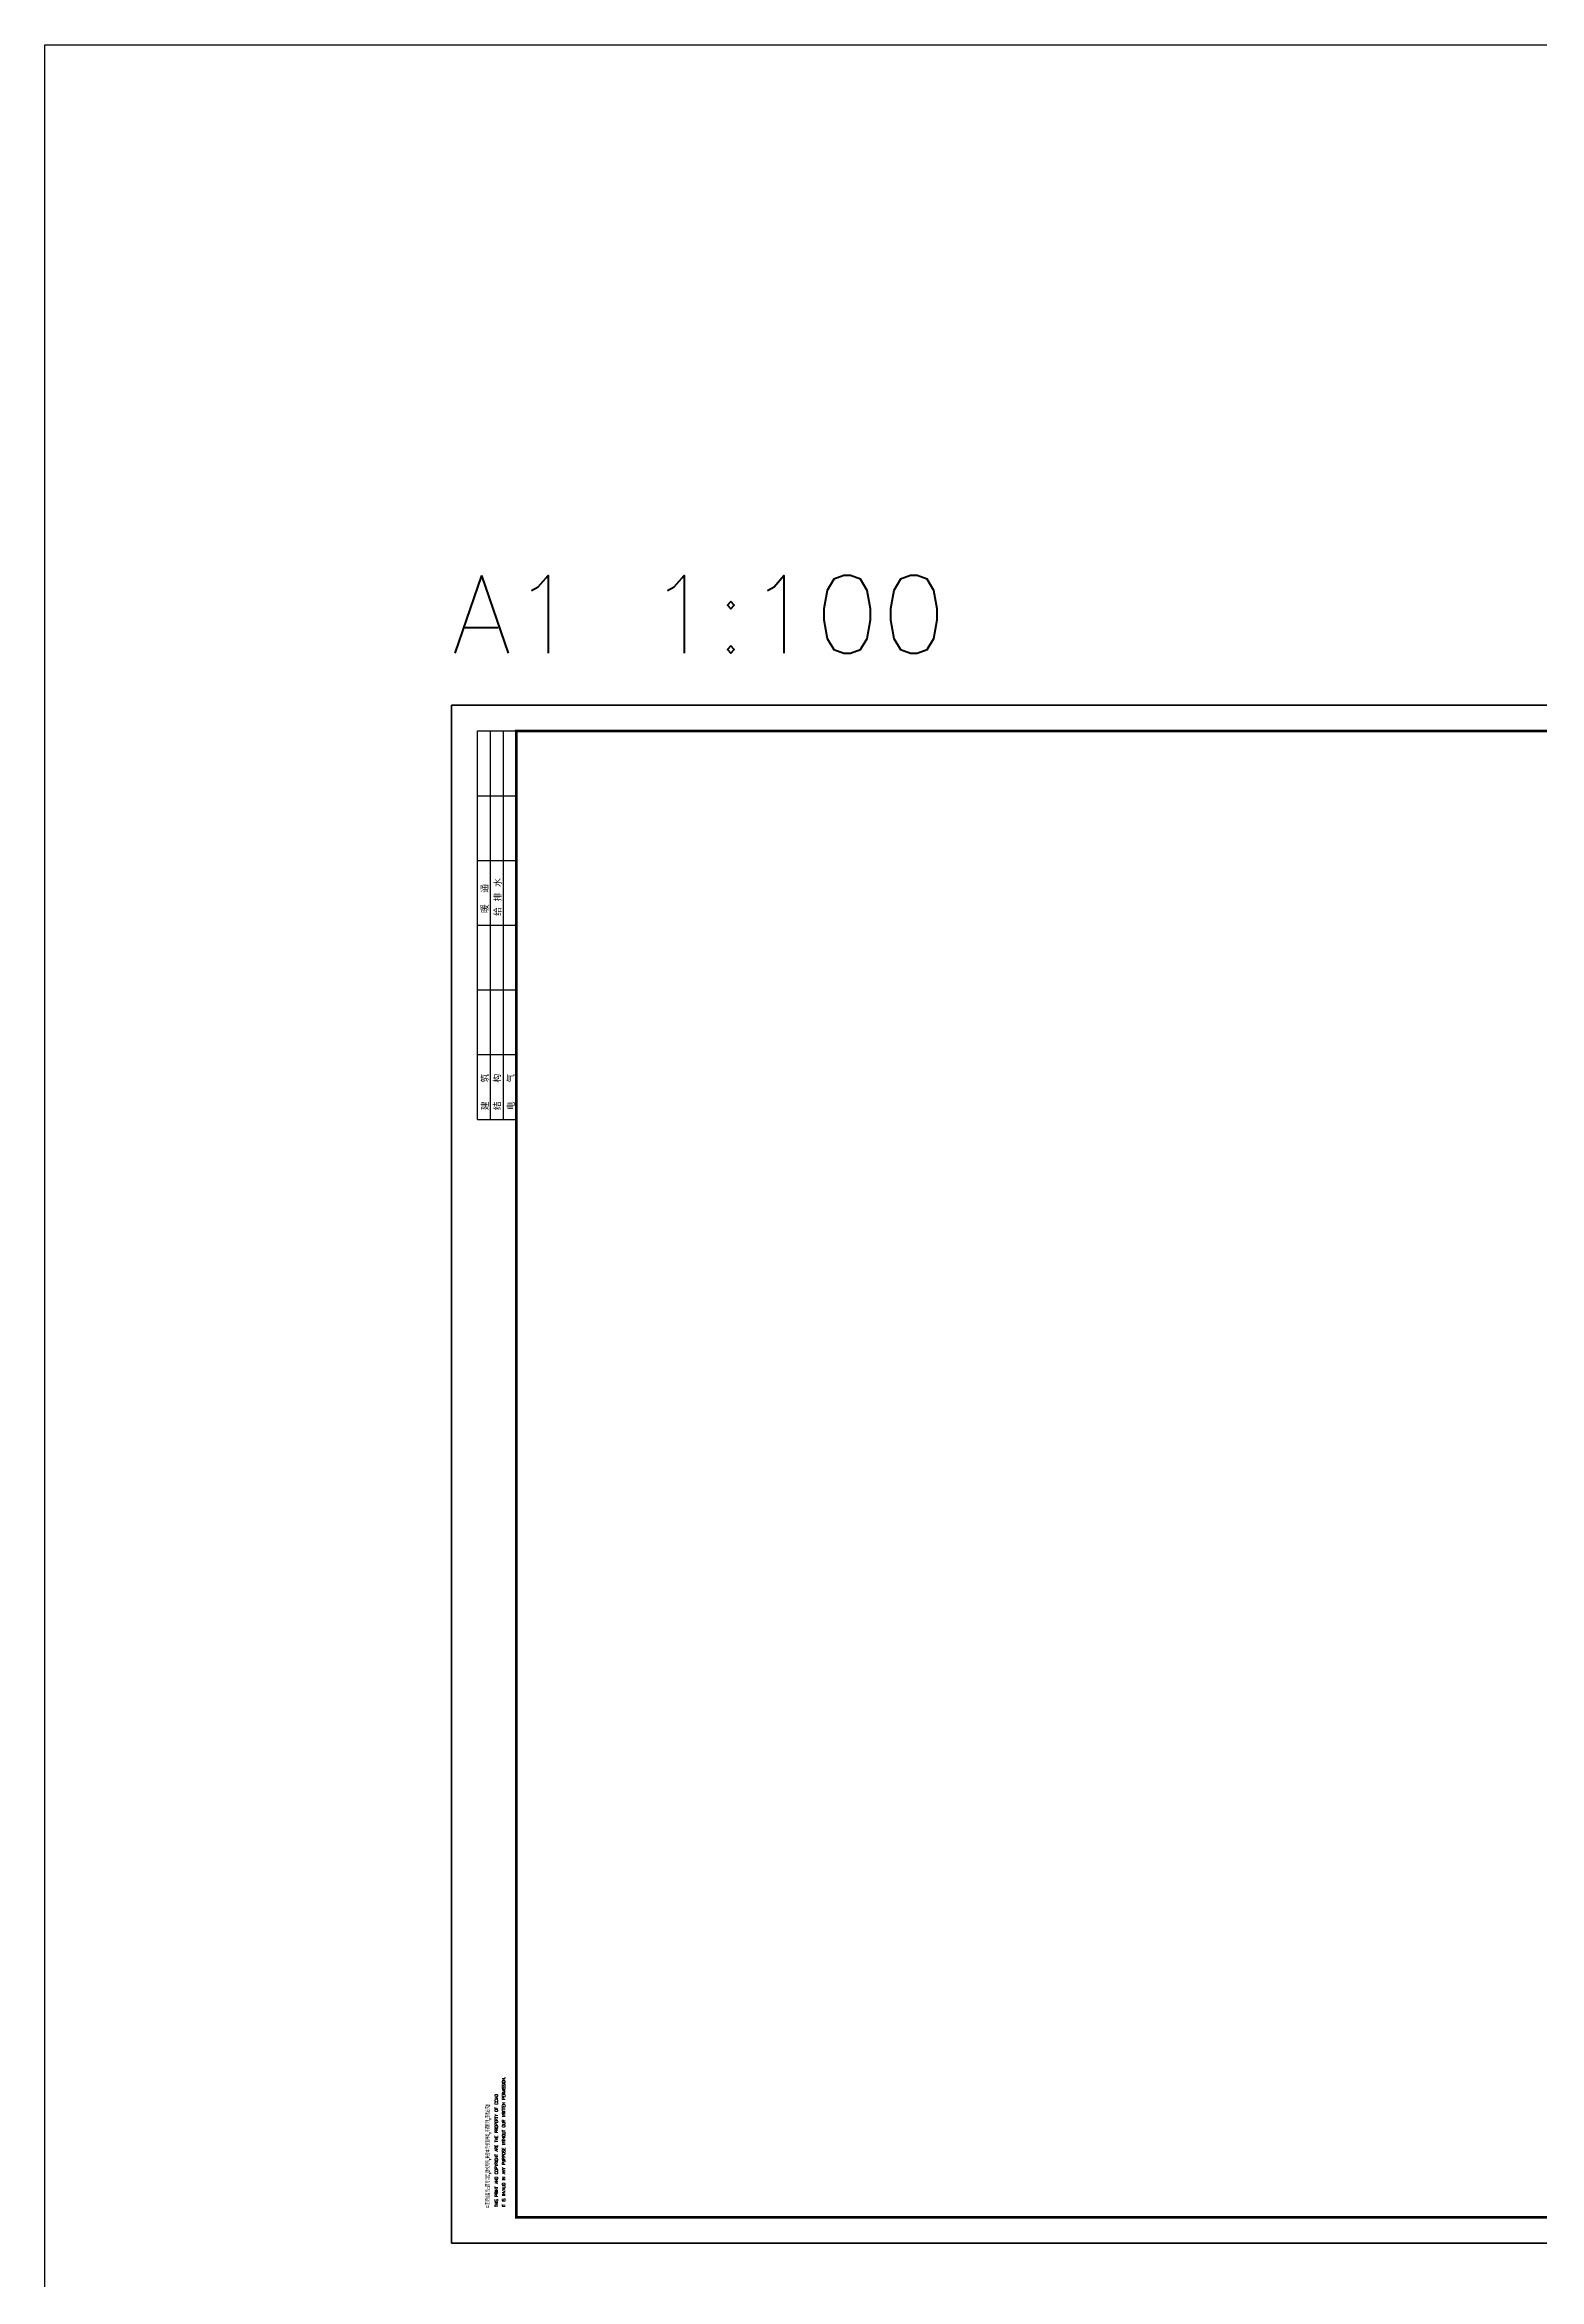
# Model space of a CAD drawing. Extents: x 815029915 to 815825525, y 579155098 to 579748855.
# Drawn here: x 815029915 to 815087603, y 579662554 to 579748855 of the extents above; entities that cross this region are included whole.
import ezdxf

# ---------------------------------------------------------------- set-up
doc = ezdxf.new("R2010")
doc.units = 0
doc.header["$LTSCALE"] = 100
doc.header["$MEASUREMENT"] = 0
for name, color, linetype in [('PUB_TITLE', 4, 'Continuous'), ('TK', 7, 'Continuous'), ('zm', 1, 'Continuous')]:
    doc.layers.add(name, color=color, linetype=linetype)
doc.layers.add('yichutu', color=7, linetype='Continuous', true_color=0xffffff, plot=False)
doc.styles.add('_TEL_DIM', font='txt.shx', dxfattribs={"width": 0.6, "height": 3.5, "bigfont": 'hztxt.shx'})
doc.styles.add('CCIAD-图框(会签栏)', font='txt.shx', dxfattribs={"bigfont": 'hztxt.shx'})
doc.styles.add('CCIAD-图框(版权说明)', font='txt.shx', dxfattribs={"width": 0.7, "bigfont": 'gbcbig.shx'})

msp = doc.modelspace()

# ---------------------------------------------------------------- linework, layer by layer
at = {"layer": 'PUB_TITLE'}
msp.add_lwpolyline([(815045618.8, 579663951.6), (815129718.8, 579663951.6), (815129718.8, 579723351.6), (815045618.8, 579723351.6)], close=True, dxfattribs=at)
at = {"layer": 'PUB_TITLE', "const_width": 100}
msp.add_lwpolyline([(815048118.8, 579664951.6), (815128718.8, 579664951.6), (815128718.8, 579722351.6), (815048118.8, 579722351.6)], close=True, dxfattribs=at)
at = {"layer": 'TK'}
for p, q in [((815046618.8, 579722351.6), (815048118.8, 579722351.6)), ((815046618.8, 579714851.6), (815046618.8, 579722351.6)), ((815047118.8, 579714851.6), (815047118.8, 579722351.6)), ((815047618.8, 579714851.6), (815047618.8, 579722351.6)), ((815048118.8, 579714851.6), (815048118.8, 579722351.6)), ((815046618.8, 579719851.6), (815048118.8, 579719851.6)), ((815046618.8, 579717351.6), (815048118.8, 579717351.6)), ((815046618.8, 579707351.6), (815046618.8, 579714851.6)), ((815046618.8, 579714851.6), (815048118.8, 579714851.6)), ((815046618.8, 579714851.6), (815048118.8, 579714851.6)), ((815047118.8, 579707351.6), (815047118.8, 579714851.6)), ((815047618.8, 579707351.6), (815047618.8, 579714851.6)), ((815048118.8, 579707351.6), (815048118.8, 579714851.6)), ((815046618.8, 579712351.6), (815048118.8, 579712351.6)), ((815046618.8, 579709851.6), (815048118.8, 579709851.6)), ((815046618.8, 579707351.6), (815048118.8, 579707351.6))]:
    msp.add_line(p, q, dxfattribs=at)
at = {"layer": 'yichutu', "color": 7, "true_color": 0xffffff}
msp.add_lwpolyline([(815045618.8, 579663951.6), (815045618.8, 579723351.6), (815129718.8, 579723351.6), (815129718.8, 579663951.6)], close=True, dxfattribs=at)
at = {"layer": 'zm', "color": 1}
msp.add_lwpolyline([(815029915, 579748855.2), (815825407.5, 579748855.2), (815825407.5, 579155097.6), (815029915, 579155097.6)], close=True, dxfattribs=at)

# ---------------------------------------------------------------- texts
at = {"layer": 'TK', "style": 'CCIAD-图框(会签栏)'}
for s, p in [('暖  通', (815047045.4, 579715316.9)), ('给 排 水', (815047545.3, 579715207)), ('建   筑', (815047054.2, 579707707)), ('结   构', (815047527.8, 579707707)), ('电   气', (815048054.1, 579707707))]:
    msp.add_text(s, height=250, rotation=90, dxfattribs=at).set_placement(p)
at = {"layer": 'TK', "style": 'CCIAD-图框(版权说明)', "width": 0.8}
for s, height, p in [('IT IS INVALID IN ANY PURPOSE WITHOUT OUR WRITTEN PERMISSION.', 120, (815047690.3, 579665342.7)), ('THIS PRINT AND COPYRIGHT ARE THE PROPERTY OF CCIAD', 120, (815047409.1, 579665342.7)), ('本图须加盖院出图专用章,版权所有,未经本院书面许可,不得翻制,违者必究!', 150, (815047096.4, 579665300.4))]:
    msp.add_text(s, height=height, rotation=90, dxfattribs=at).set_placement(p)
at = {"layer": 'yichutu', "color": 7, "true_color": 0xffffff, "style": '_TEL_DIM'}
msp.add_text('A1 1:100', height=3000, dxfattribs=at).set_placement((815045618.8, 579725351.6))

doc.saveas('drawing.dxf')
